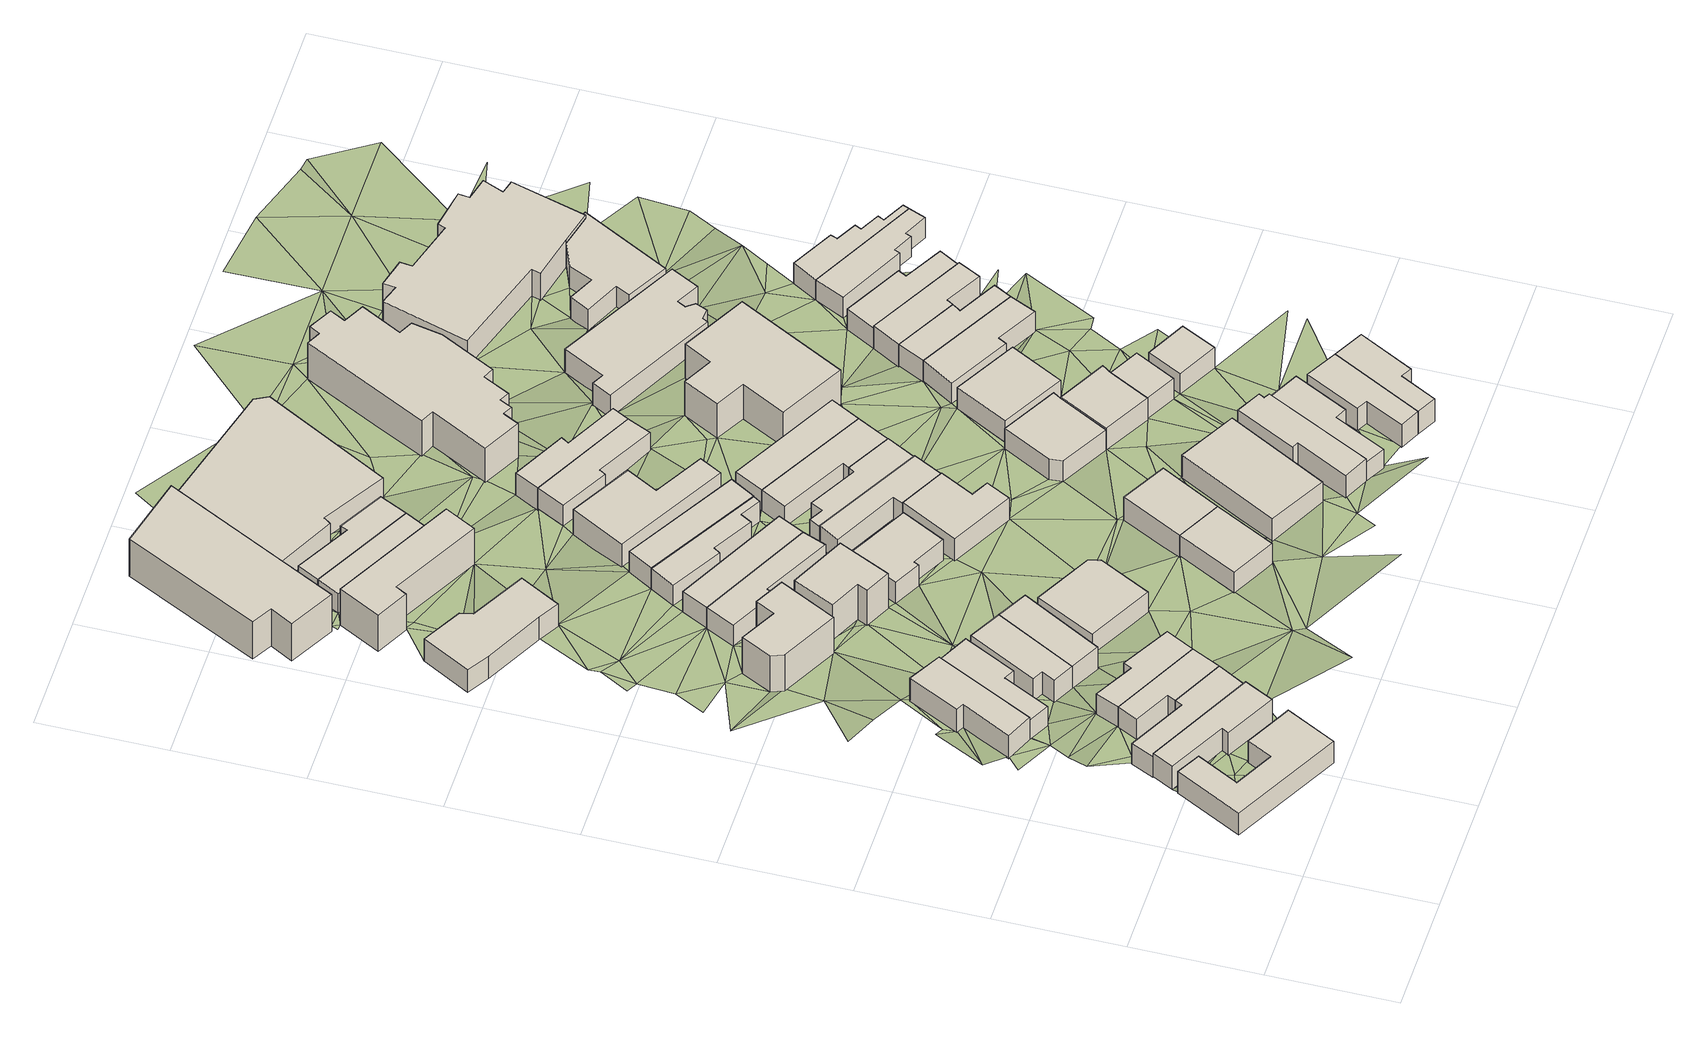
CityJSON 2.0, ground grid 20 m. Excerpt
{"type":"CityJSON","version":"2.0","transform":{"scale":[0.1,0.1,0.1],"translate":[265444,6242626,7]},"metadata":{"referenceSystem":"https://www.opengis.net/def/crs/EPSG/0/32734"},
"CityObjects":{
"building1":{"type":"Building","attributes":{"address":"32 Cecil Road Salt River Cape Town","building":"house","building:levels":"1","footprint":{"type":"Polygon"},"plus_code":"CQXFX9XH+XMW","ground_height":12.42,"building_height":4.1,"roof_height":16.52},"geometry":[{"type":"Solid","lod":"1","boundaries":[[[[0,1,2,3]],[[1,4,5,2]],[[4,6,7,5]],[[6,8,9,7]],[[8,10,11,9]],[[10,12,13,11]],[[12,14,15,13]],[[14,0,3,15]],[[3,2,5,7,9,11,13,15]],[[14,12,10,8,6,4,1,0]]]]}]},
"building2":{"type":"Building","attributes":{"address":"30 Cecil Road Salt River Cape Town","building":"house","building:levels":"1","footprint":{"type":"Polygon"},"plus_code":"CRX2X6XV+X3R","ground_height":12.42,"building_height":4.1,"roof_height":16.52},"geometry":[{"type":"Solid","lod":"1","boundaries":[[[[16,17,18,19,20,21]],[[17,22,23,19,18]],[[22,24,25,23]],[[24,26,27,25]],[[26,28,29,27]],[[28,16,21,20,29]],[[20,19,23,25,27,29]],[[28,26,24,22,17,16]]]]}]},
"building3":{"type":"Building","attributes":{"address":"28 Cecil Road Salt River Cape Town","building":"house","building:levels":"1","footprint":{"type":"Polygon"},"plus_code":"CRX6X6XX+XJW","ground_height":11.68,"building_height":4.1,"roof_height":15.78},"geometry":[{"type":"Solid","lod":"1","boundaries":[[[[30,31,32,33]],[[31,34,35,32]],[[34,36,21,35]],[[36,37,38,21]],[[37,39,40,38]],[[39,30,33,40]],[[33,32,35,21,38,40]],[[39,37,36,34,31,30]]]]}]},
"building4":{"type":"Building","attributes":{"address":"26 Tennyson Street Salt River Cape Town","building":"house","building:levels":"1","footprint":{"type":"Polygon"},"plus_code":"CQXRXMXC+X8X","ground_height":11.43,"building_height":4.1,"roof_height":15.53},"geometry":[{"type":"Solid","lod":"1","boundaries":[[[[41,42,43,44,45]],[[42,46,47,43]],[[46,48,49,47]],[[48,50,51,49]],[[50,52,53,54,51]],[[52,41,45,44,54,53]],[[44,43,47,49,51,54]],[[52,50,48,46,42,41]]]]}]},
"building5":{"type":"Building","attributes":{"address":"26 Cecil Road Salt River Cape Town","building":"house","building:levels":"1","footprint":{"type":"Polygon"},"plus_code":"CRX8XHXC+XHV","ground_height":11.68,"building_height":4.1,"roof_height":15.78},"geometry":[{"type":"Solid","lod":"1","boundaries":[[[[55,56,57,58]],[[56,59,60,57]],[[59,61,62,60]],[[61,30,33,62]],[[30,39,40,33]],[[39,55,58,40]],[[58,57,60,62,33,40]],[[39,30,61,59,56,55]]]]}]},
"building6":{"type":"Building","attributes":{"address":"28 Tennyson Street Salt River Cape Town","building":"house","building:levels":"1","footprint":{"type":"Polygon"},"plus_code":"CRX6X5X7+XWW","ground_height":10.79,"building_height":4.1,"roof_height":14.89},"geometry":[{"type":"Solid","lod":"1","boundaries":[[[[41,52,53,45]],[[52,63,64,53]],[[63,65,66,64]],[[65,67,68,66]],[[67,69,70,68]],[[69,41,45,70]],[[45,53,64,66,68,70]],[[69,67,65,63,52,41]]]]}]},
"building7":{"type":"Building","attributes":{"address":"24 Cecil Road Salt River Cape Town","building":"house","building:levels":"1","footprint":{"type":"Polygon"},"plus_code":"CRXFXHX4+X6R","ground_height":11.68,"building_height":4.1,"roof_height":15.78},"geometry":[{"type":"Solid","lod":"1","boundaries":[[[[55,71,72,58]],[[71,73,74,72]],[[73,75,76,74]],[[75,77,78,76]],[[77,56,57,78]],[[56,55,58,57]],[[58,72,74,76,78,57]],[[56,77,75,73,71,55]]]]}]},
"building8":{"type":"Building","attributes":{"address":"30 Tennyson Street Salt River Cape Town","building":"house","building:levels":"1","footprint":{"type":"Polygon"},"plus_code":"CRXFX6X5+X7W","ground_height":11.25,"building_height":4.1,"roof_height":15.35},"geometry":[{"type":"Solid","lod":"1","boundaries":[[[[79,80,81,82]],[[80,83,84,81]],[[83,85,86,84]],[[85,87,88,86]],[[87,89,90,88]],[[89,79,82,90]],[[82,81,84,86,88,90]],[[89,87,85,83,80,79]]]]}]},
"building9":{"type":"Building","attributes":{"address":"32 Tennyson Street Salt River Cape Town","building":"house","building:levels":"1","footprint":{"type":"Polygon"},"plus_code":"CRXMXCXX+X3V","ground_height":11.25,"building_height":4.1,"roof_height":15.35},"geometry":[{"type":"Solid","lod":"1","boundaries":[[[[79,89,90,82]],[[89,91,92,90]],[[91,93,94,92]],[[93,79,82,94]],[[82,90,92,94]],[[93,91,89,79]]]]}]},
"building10":{"type":"Building","attributes":{"address":"17 Coleridge Road Salt River Cape Town","building":"house","building:levels":"2","footprint":{"type":"Polygon"},"plus_code":"CRX4XMXG+XFW","ground_height":10.39,"building_height":6.9,"roof_height":17.29},"geometry":[{"type":"Solid","lod":"1","boundaries":[[[[95,96,97,98]],[[96,99,100,97]],[[99,101,102,100]],[[101,103,104,102]],[[103,105,106,104]],[[105,107,108,106]],[[107,95,98,108]],[[98,97,100,102,104,106,108]],[[107,105,103,101,99,96,95]]]]}]},
"building11":{"type":"Building","attributes":{"address":"6A Coleridge Road Salt River Cape Town","building":"house","building:levels":"1","footprint":{"type":"Polygon"},"plus_code":"CQXPX9XV+XPV","ground_height":9.68,"building_height":4.1,"roof_height":13.78},"geometry":[{"type":"Solid","lod":"1","boundaries":[[[[109,110,111,112]],[[110,113,114,111]],[[113,115,116,114]],[[115,117,118,116]],[[117,119,120,118]],[[119,121,122,120]],[[121,123,124,122]],[[123,109,112,124]],[[112,111,114,116,118,120,122,124]],[[123,121,119,117,115,113,110,109]]]]}]},
"building12":{"type":"Building","attributes":{"address":"34 Tennyson Street Salt River Cape Town","building":"house","building:levels":"1","footprint":{"type":"Polygon"},"plus_code":"CVX3XRXR+X7W","ground_height":11.02,"building_height":4.1,"roof_height":15.12},"geometry":[{"type":"Solid","lod":"1","boundaries":[[[[125,126,127,128]],[[126,129,130,127]],[[129,131,132,130]],[[131,133,134,132]],[[133,125,128,134]],[[128,127,130,132,134]],[[133,131,129,126,125]]]]}]},
"building13":{"type":"Building","attributes":{"address":"15 Tennyson Street Salt River Cape Town","building":"house","building:levels":"2","footprint":{"type":"Polygon"},"plus_code":"CRXPX7X4+X2W","ground_height":10.35,"building_height":6.9,"roof_height":17.25},"geometry":[{"type":"Solid","lod":"1","boundaries":[[[[135,136,137,138]],[[136,139,140,137]],[[139,141,142,140]],[[141,143,144,142]],[[143,145,146,144]],[[145,135,138,146]],[[138,137,140,142,144,146]],[[145,143,141,139,136,135]]]]}]},
"building14":{"type":"Building","attributes":{"address":"15 Coleridge Road Salt River Cape Town","building":"house","building:levels":"1","footprint":{"type":"Polygon"},"plus_code":"CRXHXJX6+XCW","ground_height":10.12,"building_height":4.1,"roof_height":14.22},"geometry":[{"type":"Solid","lod":"1","boundaries":[[[[147,148,149,150]],[[148,151,152,149]],[[151,153,154,152]],[[153,155,156,154]],[[155,157,158,156]],[[157,147,150,158]],[[150,149,152,154,156,158]],[[157,155,153,151,148,147]]]]}]},
"building15":{"type":"Building","attributes":{"address":"6 Coleridge Road Salt River Cape Town","building":"house","building:levels":"2","footprint":{"type":"Polygon"},"plus_code":"CQXWXJX3+X5V","ground_height":9.34,"building_height":6.9,"roof_height":16.24},"geometry":[{"type":"Solid","lod":"1","boundaries":[[[[159,160,161,162]],[[160,163,164,161]],[[163,165,166,164]],[[165,167,168,166]],[[167,169,170,168]],[[169,159,162,170]],[[162,161,164,166,168,170]],[[169,167,165,163,160,159]]]]}]},
"building16":{"type":"Building","attributes":{"address":"13 Coleridge Road Salt River Cape Town","building":"house","building:levels":"1","footprint":{"type":"Polygon"},"plus_code":"CRXQXMXW+XQW","ground_height":10.12,"building_height":4.1,"roof_height":14.22},"geometry":[{"type":"Solid","lod":"1","boundaries":[[[[171,172,158,150]],[[172,173,174,158]],[[173,175,176,174]],[[175,171,150,176]],[[150,158,174,176]],[[175,173,172,171]]]]}]},
"building17":{"type":"Building","attributes":{"address":"448 Albert Road Salt River Cape Town","building":"retail","building:levels":"2","footprint":{"type":"Polygon"},"plus_code":"CQXQXWXH+XJR","ground_height":8.37,"building_height":6.9,"roof_height":15.27},"geometry":[{"type":"Solid","lod":"1","boundaries":[[[[177,178,179,180,181,182]],[[178,183,184,180,179]],[[183,185,186,184]],[[185,187,188,186]],[[187,189,190,188]],[[189,191,192,190]],[[191,177,182,181,192]],[[181,180,184,186,188,190,192]],[[191,189,187,185,183,178,177]]]]}]},
"building18":{"type":"Building","attributes":{"address":"17 Tennyson Street Salt River Cape Town","building":"house","building:levels":"1","footprint":{"type":"Polygon"},"plus_code":"CVX6X4XP+XGV","ground_height":10.36,"building_height":4.1,"roof_height":14.46},"geometry":[{"type":"Solid","lod":"1","boundaries":[[[[193,194,195,196]],[[194,197,198,195]],[[197,199,200,198]],[[199,201,202,200]],[[201,203,204,202]],[[203,193,196,204]],[[196,195,198,200,202,204]],[[203,201,199,197,194,193]]]]}]},
"building19":{"type":"Building","attributes":{"address":"35 Cecil Road Salt River Cape Town","building":"house","building:levels":"1","footprint":{"type":"Polygon"},"plus_code":"CVXVXFXM+XWR","ground_height":11.17,"building_height":4.1,"roof_height":15.27},"geometry":[{"type":"Solid","lod":"1","boundaries":[[[[205,206,207,208]],[[206,209,210,207]],[[209,211,212,210]],[[211,205,208,212]],[[208,207,210,212]],[[211,209,206,205]]]]}]},
"building20":{"type":"Building","attributes":{"address":"4 Coleridge Road Salt River Cape Town","building":"house","building:levels":"1","footprint":{"type":"Polygon"},"plus_code":"CRX6X2XH+XJW","ground_height":8.72,"building_height":4.1,"roof_height":12.82},"geometry":[{"type":"Solid","lod":"1","boundaries":[[[[213,214,215,216]],[[214,217,218,215]],[[217,219,220,218]],[[219,221,222,220]],[[221,223,224,222]],[[223,213,216,224]],[[216,215,218,220,222,224]],[[223,221,219,217,214,213]]]]}]},
"building21":{"type":"Building","attributes":{"address":"Coleridge Road Salt River Cape Town","building":"house","building:levels":"1","footprint":{"type":"Polygon"},"plus_code":"CRXRX6XH+XHX","ground_height":10.12,"building_height":4.1,"roof_height":14.22},"geometry":[{"type":"Solid","lod":"1","boundaries":[[[[225,226,227,228]],[[226,229,230,227]],[[229,231,232,230]],[[231,233,234,232]],[[233,235,236,234]],[[235,237,238,236]],[[237,239,240,238]],[[239,225,228,240]],[[228,227,230,232,234,236,238,240]],[[239,237,235,233,231,229,226,225]]]]}]},
"building22":{"type":"Building","attributes":{"address":"2 Coleridge Road Salt River Cape Town","building":"house","building:levels":"1","footprint":{"type":"Polygon"},"plus_code":"CRX9XGXC+XGX","ground_height":8.72,"building_height":4.1,"roof_height":12.82},"geometry":[{"type":"Solid","lod":"1","boundaries":[[[[241,242,216,215]],[[242,243,244,216]],[[243,245,246,244]],[[245,247,248,246]],[[247,249,250,248]],[[249,241,215,250]],[[215,216,244,246,248,250]],[[249,247,245,243,242,241]]]]}]},
"building23":{"type":"Building","attributes":{"address":"Coleridge Road Salt River Cape Town","building":"house","building:levels":"1","footprint":{"type":"Polygon"},"plus_code":"CVX2XQX8+XFX","ground_height":10.2,"building_height":4.1,"roof_height":14.3},"geometry":[{"type":"Solid","lod":"1","boundaries":[[[[225,239,240,251,252,228]],[[239,253,254,251,240]],[[253,255,256,254]],[[255,225,228,252,256]],[[252,251,254,256]],[[255,253,239,225]]]]}]},
"building24":{"type":"Building","attributes":{"address":"22 Cecil Road Salt River Cape Town","building":"house","building:levels":"1","footprint":{"type":"Polygon"},"plus_code":"CVXMXMX5+X3V","ground_height":10.58,"building_height":4.1,"roof_height":14.68},"geometry":[{"type":"Solid","lod":"1","boundaries":[[[[257,258,259,260,261,262]],[[258,263,264,260,259]],[[263,265,266,264]],[[265,267,268,266]],[[267,269,270,268]],[[269,257,262,261,270]],[[261,260,264,266,268,270]],[[269,267,265,263,258,257]]]]}]},
"building25":{"type":"Building","attributes":{"address":"33 Cecil Road Salt River Cape Town","building":"house","building:levels":"1","footprint":{"type":"Polygon"},"plus_code":"C2X4XFXX+X2V","ground_height":11.17,"building_height":4.1,"roof_height":15.27},"geometry":[{"type":"Solid","lod":"1","boundaries":[[[[271,272,212,208]],[[272,273,274,212]],[[273,275,276,274]],[[275,271,208,276]],[[208,212,274,276]],[[275,273,272,271]]]]}]},
"building26":{"type":"Building","attributes":{"address":"20 Cecil Road Salt River Cape Town","building":"house","building:levels":"1","footprint":{"type":"Polygon"},"plus_code":"CVXJX4X8+XVV","ground_height":10.36,"building_height":4.1,"roof_height":14.46},"geometry":[{"type":"Solid","lod":"1","boundaries":[[[[277,278,279,280]],[[278,281,282,283,279]],[[281,284,285,286,283,282]],[[284,258,259,286,285]],[[258,257,262,259]],[[257,277,280,262]],[[280,279,283,286,259,262]],[[257,258,284,281,278,277]]]]}]},
"building27":{"type":"Building","attributes":{"address":"7 Coleridge Road Salt River Cape Town","building":"house","building:levels":"1","footprint":{"type":"Polygon"},"plus_code":"CVX2XXXW+X6X","ground_height":10.2,"building_height":4.1,"roof_height":14.3},"geometry":[{"type":"Solid","lod":"1","boundaries":[[[[287,288,289,290]],[[288,291,292,289]],[[291,293,294,292]],[[293,295,296,294]],[[295,297,298,296]],[[297,287,290,298]],[[290,289,292,294,296,298]],[[297,295,293,291,288,287]]]]}]},
"building28":{"type":"Building","attributes":{"address":"18 Cecil Road Salt River Cape Town","building":"house","building:levels":"1","footprint":{"type":"Polygon"},"plus_code":"CVXRX7XP+XHX","ground_height":10.15,"building_height":4.1,"roof_height":14.25},"geometry":[{"type":"Solid","lod":"1","boundaries":[[[[299,300,301,302]],[[300,303,304,305,301]],[[303,306,307,308,305,304]],[[306,309,310,308,307]],[[309,311,312,310]],[[311,313,314,312]],[[313,315,316,314]],[[315,299,302,316]],[[302,301,305,308,310,312,314,316]],[[315,313,311,309,306,303,300,299]]]]}]},
"building29":{"type":"Building","attributes":{"address":"40 Tennyson Street Salt River Cape Town","building":"house","building:levels":"1","footprint":{"type":"Polygon"},"plus_code":"C2XHXVXM+XVR","ground_height":11.17,"building_height":4.1,"roof_height":15.27},"geometry":[{"type":"Solid","lod":"1","boundaries":[[[[317,318,319,320]],[[318,321,322,319]],[[321,323,324,322]],[[323,317,320,324]],[[320,319,322,324]],[[323,321,318,317]]]]}]},
"building30":{"type":"Building","attributes":{"address":"450 Albert Road Salt River Cape Town","building":"retail","building:levels":"1","footprint":{"type":"Polygon"},"plus_code":"CRXMXWXC+XJX","ground_height":8.38,"building_height":4.1,"roof_height":12.48},"geometry":[{"type":"Solid","lod":"1","boundaries":[[[[178,177,182,179]],[[177,325,326,182]],[[325,327,328,326]],[[327,329,330,328]],[[329,331,332,330]],[[331,333,334,332]],[[333,178,179,334]],[[179,182,326,328,330,332,334]],[[333,331,329,327,325,177,178]]]]}]},
"building31":{"type":"Building","attributes":{"address":"16 Cecil Road Salt River Cape Town","building":"house","building:levels":"1","footprint":{"type":"Polygon"},"plus_code":"CVXVXFXF+XMX","ground_height":9.98,"building_height":4.1,"roof_height":14.08},"geometry":[{"type":"Solid","lod":"1","boundaries":[[[[300,335,336,337]],[[335,338,339,336]],[[338,340,341,339]],[[340,342,343,341]],[[342,303,304,343]],[[303,300,337,304]],[[337,336,339,341,343,304]],[[303,342,340,338,335,300]]]]}]},
"building32":{"type":"Building","attributes":{"address":"5 Coleridge Road Salt River Cape Town","building":"house","building:levels":"1","footprint":{"type":"Polygon"},"plus_code":"CVXCXFXM+XPW","ground_height":9.24,"building_height":4.1,"roof_height":13.34},"geometry":[{"type":"Solid","lod":"1","boundaries":[[[[344,345,346,347]],[[345,348,349,346]],[[348,350,351,349]],[[350,352,353,351]],[[352,354,355,353]],[[354,344,347,355]],[[347,346,349,351,353,355]],[[354,352,350,348,345,344]]]]}]},
"building33":{"type":"Building","attributes":{"address":"42 Tennyson Street Salt River Cape Town","building":"house","building:levels":"1","footprint":{"type":"Polygon"},"plus_code":"C2XWX6XG+XWV","ground_height":11.74,"building_height":4.1,"roof_height":15.84},"geometry":[{"type":"Solid","lod":"1","boundaries":[[[[356,357,358,359,360]],[[357,361,362,358]],[[361,363,364,362]],[[363,365,366,364]],[[365,367,368,366]],[[367,369,370,368]],[[369,371,372,373,370]],[[371,356,360,359,373,372]],[[359,358,362,364,366,368,370,373]],[[371,369,367,365,363,361,357,356]]]]}]},
"building34":{"type":"Building","attributes":{"address":"14 Cecil Road Salt River Cape Town","building":"house","building:levels":"1","footprint":{"type":"Polygon"},"plus_code":"CVXXXRX7+XPW","ground_height":9.98,"building_height":4.1,"roof_height":14.08},"geometry":[{"type":"Solid","lod":"1","boundaries":[[[[335,374,375,336]],[[374,376,377,375]],[[376,338,339,377]],[[338,335,336,339]],[[336,375,377,339]],[[338,376,374,335]]]]}]},
"building35":{"type":"Building","attributes":{"address":"3 Coleridge Road Salt River Cape Town","building":"house","building:levels":"1","footprint":{"type":"Polygon"},"plus_code":"CVXMX4XW+XVR","ground_height":9.24,"building_height":4.1,"roof_height":13.34},"geometry":[{"type":"Solid","lod":"1","boundaries":[[[[378,379,355,347]],[[379,380,381,355]],[[380,382,383,381]],[[382,384,385,383]],[[384,386,387,385]],[[386,378,347,387]],[[347,355,381,383,385,387]],[[386,384,382,380,379,378]]]]}]},
"building36":{"type":"Building","attributes":{"address":"29 Cecil Road Salt River Cape Town","building":"house","building:levels":"1","footprint":{"type":"Polygon"},"plus_code":"C2XJXCXR+XRR","ground_height":10.43,"building_height":4.1,"roof_height":14.53},"geometry":[{"type":"Solid","lod":"1","boundaries":[[[[388,389,390,391]],[[389,392,393,390]],[[392,394,395,393]],[[394,396,397,395]],[[396,398,399,397]],[[398,388,391,399]],[[391,390,393,395,397,399]],[[398,396,394,392,389,388]]]]}]},
"building37":{"type":"Building","attributes":{"address":"44 Tennyson Street Salt River Cape Town","building":"house","building:levels":"1","footprint":{"type":"Polygon"},"plus_code":"C3X8X2X9+XMW","ground_height":11.04,"building_height":4.1,"roof_height":15.14},"geometry":[{"type":"Solid","lod":"1","boundaries":[[[[356,371,372,360]],[[371,400,401,372]],[[400,402,403,401]],[[402,404,405,403]],[[404,406,407,405]],[[406,356,360,407]],[[360,372,401,403,405,407]],[[406,404,402,400,371,356]]]]}]},
"building38":{"type":"Building","attributes":{"address":"Tennyson Street Salt River Cape Town","building":"house","building:levels":"1","footprint":{"type":"Polygon"},"plus_code":"C2XXXHXC+XMV","ground_height":10.67,"building_height":4.1,"roof_height":14.77},"geometry":[{"type":"Solid","lod":"1","boundaries":[[[[389,388,391,408,409,390]],[[388,410,411,408,391]],[[410,412,413,411]],[[412,414,415,413]],[[414,389,390,409,415]],[[409,408,411,413,415]],[[414,412,410,388,389]]]]}]},
"building39":{"type":"Building","attributes":{"address":"46 Tennyson Street Salt River Cape Town","building":"house","building:levels":"1","footprint":{"type":"Polygon"},"plus_code":"C3XHXHXC+X3X","ground_height":11.53,"building_height":4.1,"roof_height":15.63},"geometry":[{"type":"Solid","lod":"1","boundaries":[[[[416,417,418,419]],[[417,420,421,418]],[[420,422,423,421]],[[422,424,425,423]],[[424,426,427,425]],[[426,416,419,427]],[[419,418,421,423,425,427]],[[426,424,422,420,417,416]]]]}]},
"building40":{"type":"Building","attributes":{"address":"27 Cecil Road Salt River Cape Town","building":"house","building:levels":"1","footprint":{"type":"Polygon"},"plus_code":"C2XXX4XG+XXR","ground_height":10.43,"building_height":4.1,"roof_height":14.53},"geometry":[{"type":"Solid","lod":"1","boundaries":[[[[428,429,430,431]],[[429,432,433,430]],[[432,434,435,433]],[[434,428,431,435]],[[431,430,433,435]],[[434,432,429,428]]]]}]},
"building41":{"type":"Building","attributes":{"address":"48 Tennyson Street Salt River Cape Town","building":"house","building:levels":"1","footprint":{"type":"Polygon"},"plus_code":"C3XQXWXP+XWW","ground_height":11.53,"building_height":4.1,"roof_height":15.63},"geometry":[{"type":"Solid","lod":"1","boundaries":[[[[417,416,419,418]],[[416,436,437,419]],[[436,438,439,437]],[[438,440,441,439]],[[440,442,443,441]],[[442,417,418,443]],[[418,419,437,439,441,443]],[[442,440,438,436,416,417]]]]}]},
"building42":{"type":"Building","attributes":{"address":"Tennyson Street Salt River Cape Town","building":"house","building:levels":"1","footprint":{"type":"Polygon"},"plus_code":"C3X7XHX3+X8R","ground_height":10.71,"building_height":4.1,"roof_height":14.81},"geometry":[{"type":"Solid","lod":"1","boundaries":[[[[444,445,411,413]],[[445,446,447,411]],[[446,448,449,447]],[[448,444,413,449]],[[413,411,447,449]],[[448,446,445,444]]]]}]},
"building43":{"type":"Building","attributes":{"building":"yes","building:levels":"2","footprint":{"type":"Polygon"},"plus_code":"CVXWXMX3+XVX","ground_height":8.43,"building_height":6.9,"roof_height":15.33},"geometry":[{"type":"Solid","lod":"1","boundaries":[[[[450,451,452,453]],[[451,454,455,452]],[[454,456,457,455]],[[456,458,459,457]],[[458,460,461,459]],[[460,462,463,461]],[[462,464,465,463]],[[464,466,467,465]],[[466,468,469,467]],[[468,470,471,469]],[[470,472,473,471]],[[472,474,475,473]],[[474,476,477,475]],[[476,478,479,477]],[[478,480,481,479]],[[480,482,483,481]],[[482,484,485,483]],[[484,486,487,485]],[[486,450,453,487]],[[453,452,455,457,459,461,463,465,467,469,471,473,475,477,479,481,483,485,487]],[[486,484,482,480,478,476,474,472,470,468,466,464,462,460,458,456,454,451,450]]]]}]},
"building44":{"type":"Building","attributes":{"address":"8 Cecil Road Salt River Cape Town","building":"kindergarten","building:levels":"2","footprint":{"type":"Polygon"},"plus_code":"C2XHX6XC+XRX","ground_height":9.98,"building_height":6.9,"roof_height":16.88},"geometry":[{"type":"Solid","lod":"1","boundaries":[[[[488,489,490,491]],[[489,492,493,490]],[[492,494,495,493]],[[494,496,497,495]],[[496,498,499,497]],[[498,500,501,499]],[[500,502,503,501]],[[502,488,491,503]],[[491,490,493,495,497,499,501,503]],[[502,500,498,496,494,492,489,488]]]]}]},
"building45":{"type":"Building","attributes":{"address":"Tennyson Street Salt River Cape Town","building":"house","building:levels":"1","footprint":{"type":"Polygon"},"plus_code":"C3XHXVX8+XRR","ground_height":10.71,"building_height":4.1,"roof_height":14.81},"geometry":[{"type":"Solid","lod":"1","boundaries":[[[[504,505,506,507]],[[505,508,509,506]],[[508,510,511,509]],[[510,504,507,511]],[[507,506,509,511]],[[510,508,505,504]]]]}]},
"building46":{"type":"Building","attributes":{"address":"25 Cecil Road Salt River Cape Town","building":"house","building:levels":"1","footprint":{"type":"Polygon"},"plus_code":"C3X8XFXX+X8X","ground_height":10.16,"building_height":4.1,"roof_height":14.26},"geometry":[{"type":"Solid","lod":"1","boundaries":[[[[512,513,514,515]],[[513,516,517,514]],[[516,518,519,517]],[[518,520,521,519]],[[520,522,523,521]],[[522,512,515,523]],[[515,514,517,519,521,523]],[[522,520,518,516,513,512]]]]}]},
"building47":{"type":"Building","attributes":{"building":"house","building:levels":"1","footprint":{"type":"Polygon"},"plus_code":"C2XQXGX9+XCR","ground_height":9.5,"building_height":4.1,"roof_height":13.6},"geometry":[{"type":"Solid","lod":"1","boundaries":[[[[524,525,526,527]],[[525,528,529,526]],[[528,530,531,529]],[[530,532,533,531]],[[532,534,535,533]],[[534,536,537,535]],[[536,538,539,537]],[[538,540,541,539]],[[540,542,543,541]],[[542,544,545,543]],[[544,546,547,545]],[[546,524,527,547]],[[527,526,529,531,533,535,537,539,541,543,545,547]],[[546,544,542,540,538,536,534,532,530,528,525,524]]]]}]},
"building48":{"type":"Building","attributes":{"address":"23 Cecil Road Salt River Cape Town","building":"house","building:levels":"1","footprint":{"type":"Polygon"},"plus_code":"C3X9XHXJ+X8X","ground_height":10.16,"building_height":4.1,"roof_height":14.26},"geometry":[{"type":"Solid","lod":"1","boundaries":[[[[548,549,523,515]],[[549,550,551,523]],[[550,552,553,551]],[[552,554,555,553]],[[554,556,557,555]],[[556,548,515,557]],[[515,523,551,553,555,557]],[[556,554,552,550,549,548]]]]}]},
"building49":{"type":"Building","attributes":{"address":"21 Cecil Road Salt River Cape Town","building":"house","building:levels":"1","footprint":{"type":"Polygon"},"plus_code":"C3XHX9XG+XMR","ground_height":10.16,"building_height":4.1,"roof_height":14.26},"geometry":[{"type":"Solid","lod":"1","boundaries":[[[[558,559,555,557]],[[559,560,561,555]],[[560,562,563,561]],[[562,564,565,566,563]],[[564,567,568,569,566,565]],[[567,558,557,569,568]],[[557,555,561,563,566,569]],[[567,564,562,560,559,558]]]]}]},
"building50":{"type":"Building","attributes":{"address":"19 Cecil Road Salt River Cape Town","building":"house","building:levels":"1","footprint":{"type":"Polygon"},"plus_code":"C3XQX2XF+XRR","ground_height":9.72,"building_height":4.1,"roof_height":13.82},"geometry":[{"type":"Solid","lod":"1","boundaries":[[[[567,564,565,568]],[[564,570,571,565]],[[570,572,573,571]],[[572,574,575,573]],[[574,576,577,575]],[[576,567,568,577]],[[568,565,571,573,575,577]],[[576,574,572,570,564,567]]]]}]},
"building51":{"type":"Building","attributes":{"building":"yes","building:levels":"1","footprint":{"type":"Polygon"},"plus_code":"C3X8XMX7+XXV","ground_height":9.14,"building_height":4.1,"roof_height":13.24},"geometry":[{"type":"Solid","lod":"1","boundaries":[[[[578,579,580,581]],[[579,582,583,580]],[[582,584,585,583]],[[584,586,587,585]],[[586,588,589,587]],[[588,590,591,589]],[[590,592,593,591]],[[592,594,595,593]],[[594,596,597,595]],[[596,598,599,597]],[[598,578,581,599]],[[581,580,583,585,587,589,591,593,595,597,599]],[[598,596,594,592,590,588,586,584,582,579,578]]]]}]},
"building52":{"type":"Building","attributes":{"address":"6 Cecil Road Salt River Cape Town","building":"church","building:levels":"1.5","footprint":{"type":"Polygon"},"plus_code":"C3X4XJX7+X6X","ground_height":8.43,"building_height":5.5,"roof_height":13.93},"geometry":[{"type":"Solid","lod":"1","boundaries":[[[[600,601,580,602,603,583]],[[601,604,581,605,602,580]],[[604,606,607,605,581]],[[606,608,609,607]],[[608,610,611,609]],[[610,612,613,611]],[[612,614,615,613]],[[614,616,617,615]],[[616,618,619,617]],[[618,620,621,619]],[[620,622,623,621]],[[622,624,625,623]],[[624,626,627,625]],[[626,628,629,627]],[[628,630,631,629]],[[630,632,633,631]],[[632,634,635,633]],[[634,600,583,603,635]],[[603,602,605,607,609,611,613,615,617,619,621,623,625,627,629,631,633,635]],[[634,632,630,628,626,624,622,620,618,616,614,612,610,608,606,604,601,600]]]]}]},
"building53":{"type":"Building","attributes":{"address":"17 Cecil Road Salt River Cape Town","building":"house","building:levels":"1","footprint":{"type":"Polygon"},"plus_code":"C3XXX8XJ+XFX","ground_height":9.73,"building_height":4.1,"roof_height":13.83},"geometry":[{"type":"Solid","lod":"1","boundaries":[[[[636,637,638,639]],[[637,640,641,638]],[[640,642,643,641]],[[642,644,645,643]],[[644,646,647,645]],[[646,648,649,647]],[[648,650,651,649]],[[650,636,639,651]],[[639,638,641,643,645,647,649,651]],[[650,648,646,644,642,640,637,636]]]]}]},
"building54":{"type":"Building","attributes":{"address":"15 Cecil Road Salt River Cape Town","building":"house","building:levels":"1","footprint":{"type":"Polygon"},"plus_code":"C4X2XFXX+X8W","ground_height":9.73,"building_height":4.1,"roof_height":13.83},"geometry":[{"type":"Solid","lod":"1","boundaries":[[[[636,650,651,639]],[[650,652,653,651]],[[652,654,655,653]],[[654,656,657,655]],[[656,658,659,657]],[[658,660,661,659]],[[660,662,663,661]],[[662,664,665,663]],[[664,666,667,665]],[[666,636,639,667]],[[639,651,653,655,657,659,661,663,665,667]],[[666,664,662,660,658,656,654,652,650,636]]]]}]},
"terrain1":{"type":"TINRelief","geometry":[{"type":"CompositeSurface","lod":"1","boundaries":[[[668,669,670]],[[671,669,668]],[[17,672,671]],[[668,670,673]],[[17,671,674]],[[671,668,675]],[[668,673,675]],[[675,674,671]],[[676,677,678]],[[679,680,681]],[[682,677,676]],[[677,682,683]],[[673,684,675]],[[31,676,678]],[[685,686,681]],[[687,681,680]],[[673,1,684]],[[676,688,682]],[[687,689,681]],[[31,688,676]],[[690,691,686]],[[689,687,680]],[[692,680,683]],[[686,685,690]],[[689,680,693]],[[682,692,683]],[[688,31,30]],[[694,691,690]],[[680,692,693]],[[61,688,30]],[[695,684,1]],[[696,694,690]],[[697,698,699]],[[684,695,700]],[[693,692,701]],[[702,693,701]],[[694,696,703]],[[702,704,693]],[[700,695,705]],[[697,699,703]],[[706,701,692]],[[707,697,708]],[[73,692,75]],[[702,701,709]],[[692,73,706]],[[96,707,708]],[[710,704,702]],[[711,707,96]],[[703,696,41]],[[712,713,711]],[[702,80,710]],[[706,73,714]],[[697,703,715]],[[705,695,716]],[[715,708,697]],[[711,96,95]],[[715,703,41]],[[717,718,719]],[[720,716,695]],[[714,73,71]],[[80,69,710]],[[705,716,55]],[[717,719,721]],[[712,171,719]],[[714,71,722]],[[711,171,712]],[[69,723,41]],[[95,148,711]],[[724,717,721]],[[69,80,723]],[[719,171,721]],[[95,725,148]],[[55,726,71]],[[41,727,715]],[[727,41,723]],[[714,722,728]],[[729,716,720]],[[79,723,80]],[[148,171,711]],[[55,716,726]],[[730,724,721]],[[722,71,731]],[[732,148,725]],[[715,733,734]],[[730,735,724]],[[736,715,734]],[[728,722,126]],[[733,715,727]],[[71,726,731]],[[119,737,121]],[[175,721,171]],[[148,732,738]],[[733,739,734]],[[727,723,740]],[[739,733,727]],[[721,175,226]],[[734,136,736]],[[741,723,79]],[[716,742,726]],[[736,738,732]],[[225,730,721]],[[740,723,197]],[[743,737,119]],[[729,744,716]],[[225,721,226]],[[745,160,746]],[[737,743,747]],[[136,738,736]],[[748,197,723]],[[79,728,741]],[[136,749,738]],[[728,126,125]],[[217,746,160]],[[744,742,716]],[[723,741,748]],[[750,751,119]],[[752,746,217]],[[205,731,726]],[[751,743,119]],[[136,753,749]],[[726,742,205]],[[754,740,197]],[[741,728,125]],[[175,229,226]],[[755,217,160]],[[744,729,756]],[[729,757,756]],[[752,217,214]],[[752,758,746]],[[743,751,747]],[[255,730,225]],[[750,115,751]],[[759,115,730]],[[205,133,731]],[[754,760,740]],[[760,753,136]],[[214,761,752]],[[759,730,255]],[[761,758,752]],[[762,217,755]],[[748,763,764]],[[765,748,741]],[[160,766,755]],[[229,175,767]],[[760,754,768]],[[765,763,748]],[[759,751,115]],[[768,753,760]],[[125,133,769]],[[759,255,770]],[[744,756,771]],[[125,772,741]],[[229,773,231]],[[758,761,774]],[[275,133,205]],[[753,768,278]],[[768,754,775]],[[278,776,753]],[[765,741,772]],[[211,744,771]],[[759,770,287]],[[765,777,763]],[[229,767,773]],[[245,761,247]],[[766,778,755]],[[779,776,278]],[[133,275,769]],[[774,761,245]],[[772,125,769]],[[756,780,781]],[[770,255,782]],[[771,756,783]],[[784,776,779]],[[777,775,763]],[[776,784,767]],[[759,344,751]],[[785,768,775]],[[756,781,783]],[[287,345,759]],[[786,784,779]],[[767,787,773]],[[766,788,778]],[[789,773,787]],[[784,786,767]],[[790,779,791]],[[344,766,751]],[[790,786,779]],[[792,774,245]],[[786,787,767]],[[344,759,345]],[[775,777,785]],[[774,792,793]],[[771,318,211]],[[245,243,792]],[[794,787,786]],[[795,770,782]],[[769,275,273]],[[796,783,781]],[[797,787,794]],[[769,398,772]],[[345,287,348]],[[798,772,799]],[[342,786,790]],[[800,793,792]],[[796,781,801]],[[794,782,797]],[[766,802,788]],[[798,257,803]],[[766,344,386]],[[273,211,318]],[[243,788,800]],[[398,799,772]],[[792,243,800]],[[348,287,297]],[[303,790,804]],[[794,805,782]],[[796,806,783]],[[303,342,790]],[[781,807,801]],[[808,766,386]],[[782,805,795]],[[769,273,809]],[[297,810,811]],[[800,788,802]],[[808,802,766]],[[799,398,396]],[[783,806,812]],[[769,809,398]],[[394,798,799]],[[811,795,805]],[[348,297,350]],[[257,798,394]],[[807,813,801]],[[812,814,783]],[[799,396,394]],[[273,318,815]],[[394,277,257]],[[350,297,816]],[[811,816,297]],[[811,805,496]],[[815,809,273]],[[808,386,817]],[[800,802,818]],[[819,178,820]],[[318,814,815]],[[386,821,817]],[[822,813,823]],[[800,818,824]],[[805,500,496]],[[802,808,825]],[[826,814,812]],[[822,827,813]],[[828,816,811]],[[500,805,374]],[[811,496,828]],[[829,830,277]],[[802,825,818]],[[428,277,394]],[[824,831,800]],[[823,832,822]],[[809,815,445]],[[833,834,821]],[[835,827,822]],[[817,821,836]],[[814,445,815]],[[394,392,837]],[[836,838,817]],[[428,394,837]],[[830,829,335]],[[496,500,498]],[[494,816,828]],[[829,277,428]],[[836,821,839]],[[814,826,446]],[[816,494,840]],[[841,821,834]],[[494,828,496]],[[420,835,822]],[[357,356,361]],[[446,445,814]],[[500,374,502]],[[361,510,826]],[[839,842,836]],[[392,843,837]],[[844,834,840]],[[839,821,845]],[[841,845,821]],[[335,502,374]],[[494,844,840]],[[361,356,846]],[[420,406,835]],[[502,335,829]],[[818,450,824]],[[510,446,826]],[[834,844,841]],[[392,389,843]],[[847,848,849]],[[406,846,356]],[[841,844,845]],[[829,428,513]],[[389,850,843]],[[831,824,450]],[[851,852,839]],[[845,851,839]],[[504,361,846]],[[510,361,504]],[[844,494,489]],[[417,406,420]],[[513,512,829]],[[502,829,512]],[[846,406,417]],[[853,513,428]],[[508,446,510]],[[852,851,854]],[[489,494,492]],[[855,502,512]],[[850,444,448]],[[508,448,446]],[[831,856,820]],[[540,851,845]],[[845,857,540]],[[858,843,850]],[[513,853,516]],[[859,854,851]],[[855,512,556]],[[858,853,843]],[[860,850,448]],[[844,489,861]],[[488,502,855]],[[831,450,856]],[[862,846,417]],[[508,860,448]],[[859,851,540]],[[854,859,863]],[[850,860,858]],[[855,556,567]],[[504,846,864]],[[856,865,820]],[[516,853,866]],[[508,867,860]],[[505,867,508]],[[486,484,450]],[[576,855,567]],[[518,516,866]],[[858,866,853]],[[856,450,484]],[[868,863,859]],[[855,576,488]],[[489,488,861]],[[869,858,860]],[[859,540,870]],[[482,856,484]],[[871,872,868]],[[866,858,869]],[[868,859,628]],[[540,873,870]],[[482,480,871]],[[874,861,875]],[[488,875,861]],[[873,540,876]],[[877,866,869]],[[628,871,868]],[[878,879,880]],[[875,488,881]],[[859,870,882]],[[488,576,636]],[[883,884,885]],[[876,540,886]],[[482,887,856]],[[873,888,870]],[[887,865,856]],[[881,885,875]],[[889,890,878]],[[576,637,636]],[[624,871,628]],[[881,883,885]],[[887,482,871]],[[637,576,574]],[[891,866,877]],[[889,878,880]],[[876,892,873]],[[522,866,891]],[[893,881,488]],[[488,636,893]],[[888,894,870]],[[626,624,628]],[[522,891,880]],[[624,887,871]],[[870,894,882]],[[584,888,586]],[[640,637,574]],[[894,888,584]],[[889,880,895]],[[886,896,876]],[[893,636,666]],[[574,572,640]],[[624,622,887]],[[640,572,897]],[[881,893,898]],[[896,886,899]],[[893,666,900]],[[886,881,898]],[[584,582,894]],[[886,898,899]],[[620,901,622]],[[898,893,900]],[[899,598,896]],[[902,901,620]],[[622,903,887]],[[898,904,899]],[[887,905,906]],[[901,903,622]],[[904,907,899]],[[908,598,899]],[[887,903,905]],[[907,908,899]],[[909,578,598]],[[903,901,910]],[[911,910,912]],[[913,909,911]],[[914,909,598]],[[903,915,905]],[[910,911,916]],[[910,917,903]],[[903,918,915]],[[917,918,903]]]}]}
},
"vertices":[
[186,8,51],[227,86,51],[227,86,95],[186,8,95],[154,124,51],[154,124,95],[133,85,51],[133,85,95],[71,117,51],[71,117,95],[106,183,51],[106,183,95],[69,203,51],[69,203,95],[14,98,51],[14,98,95],
[93,246,49],[76,213,49],[76,213,88],[76,213,95],[93,246,95],[93,246,88],[167,166,49],[167,166,95],[161,155,49],[161,155,95],[241,114,49],[241,114,95],[264,159,49],[264,159,95],
[208,246,47],[202,235,47],[202,235,88],[208,246,88],[110,282,47],[110,282,88],[93,246,47],[264,159,47],[264,159,88],[290,205,47],[290,205,88],
[202,590,38],[151,618,38],[151,618,85],[202,590,85],[202,590,79],[110,538,38],[110,538,85],[122,532,38],[122,532,85],[80,453,38],[80,453,85],[123,435,38],[123,435,79],[123,435,85],
[312,250,47],[174,320,47],[174,320,88],[312,250,88],[158,288,47],[158,288,88],[215,259,47],[215,259,88],
[156,418,38],[156,418,79],[193,491,38],[193,491,79],[210,483,38],[210,483,79],[252,565,38],[252,565,79],
[335,294,47],[335,294,88],[259,336,47],[259,336,88],[252,323,47],[252,323,88],[190,357,47],[190,357,88],
[306,532,38],[256,559,38],[256,559,83],[306,532,83],[198,451,38],[198,451,83],[215,443,38],[215,443,83],[204,422,38],[204,422,83],[237,405,38],[237,405,83],
[283,381,38],[283,381,83],[353,507,38],[353,507,83],
[146,862,30],[122,814,30],[122,814,103],[146,862,103],[129,795,30],[129,795,103],[219,749,30],[219,749,103],[265,838,30],[265,838,103],[219,862,30],[219,862,103],[203,832,30],[203,832,103],
[45,1204,23],[137,1157,23],[137,1157,68],[45,1204,68],[170,1138,23],[170,1138,68],[205,1201,23],[205,1201,68],[120,1247,23],[120,1247,68],[115,1267,23],[115,1267,68],[53,1301,23],[53,1301,68],[11,1225,23],[11,1225,68],
[445,442,40],[355,489,40],[355,489,81],[445,442,81],[307,396,40],[307,396,81],[408,343,40],[408,343,81],[450,423,40],[450,423,81],
[362,780,31],[274,822,31],[274,822,102],[362,780,102],[243,757,31],[243,757,102],[291,734,31],[291,734,102],[283,718,31],[283,718,102],[323,699,31],[323,699,102],
[217,934,30],[194,889,30],[194,889,72],[217,934,72],[269,850,30],[269,850,72],[275,862,30],[275,862,72],[381,807,30],[381,807,72],[396,844,30],[396,844,72],
[284,1334,19],[92,1435,19],[92,1435,92],[284,1334,92],[57,1369,19],[57,1369,92],[108,1343,19],[108,1343,92],[118,1360,19],[118,1360,92],[258,1286,19],[258,1286,92],
[217,934,31],[396,844,31],[417,885,31],[417,885,72],[238,975,31],[238,975,72],
[139,1546,8],[230,1721,8],[230,1721,55],[230,1721,83],[139,1546,83],[139,1546,55],[113,1749,8],[113,1749,83],[5,1538,8],[5,1538,83],[36,1520,8],[36,1520,83],[16,1484,8],[16,1484,83],[87,1446,8],[87,1446,83],
[469,718,33],[374,768,33],[374,768,75],[469,718,75],[334,691,33],[334,691,75],[376,669,33],[376,669,75],[380,677,33],[380,677,75],[433,650,33],[433,650,75],
[525,330,42],[476,236,42],[476,236,83],[525,330,83],[545,200,42],[545,200,83],[594,294,42],[594,294,83],
[292,1395,19],[133,1479,19],[133,1479,58],[292,1395,58],[114,1444,19],[114,1444,58],[202,1398,19],[202,1398,58],[197,1388,19],[197,1388,58],[268,1350,19],[268,1350,58],
[269,1030,31],[246,991,31],[246,991,72],[269,1030,72],[325,946,31],[325,946,72],[332,956,31],[332,956,72],[395,920,31],[395,920,72],[405,937,31],[405,937,72],[437,919,31],[437,919,72],[444,930,31],[444,930,72],
[133,1479,17],[292,1395,17],[313,1438,17],[313,1438,58],[242,1477,17],[242,1477,58],[237,1466,17],[237,1466,58],[151,1513,17],[151,1513,58],
[444,930,73],[269,1030,73],[467,969,31],[467,969,73],[292,1069,31],[292,1069,73],
[556,687,32],[485,724,32],[485,724,75],[485,724,77],[556,687,77],[556,687,75],[437,634,32],[437,634,77],[535,582,32],[535,582,77],[555,620,32],[555,620,77],[528,634,32],[528,634,77],
[525,330,37],[594,294,37],[645,388,37],[645,388,83],[575,426,37],[575,426,83],
[580,733,32],[412,824,32],[412,824,75],[580,733,75],[392,792,32],[392,792,72],[392,792,75],[493,740,32],[493,740,72],[493,740,75],
[349,1167,22],[302,1083,22],[302,1083,73],[349,1167,73],[475,987,22],[475,987,73],[494,1022,22],[494,1022,73],[417,1065,22],[417,1065,73],[444,1114,22],[444,1114,73],
[580,733,30],[605,779,30],[605,779,72],[580,733,72],[535,817,30],[535,817,71],[535,817,72],[529,808,30],[529,808,71],[529,808,72],[454,849,30],[454,849,72],[444,830,30],[444,830,72],[422,842,30],[422,842,72],[412,824,30],[412,824,72],
[766,322,37],[677,370,37],[677,370,83],[766,322,83],[591,213,37],[591,213,83],[680,165,37],[680,165,83],
[246,1493,8],[246,1493,55],[254,1504,8],[254,1504,55],[352,1446,8],[352,1446,55],[461,1643,8],[461,1643,55],[450,1664,8],[450,1664,55],
[632,830,30],[632,830,71],[605,779,71],[460,923,30],[460,923,71],[438,883,30],[438,883,71],[541,827,30],[541,827,71],
[385,1229,22],[362,1185,22],[362,1185,63],[385,1229,63],[437,1145,22],[437,1145,63],[443,1155,22],[443,1155,63],[533,1107,22],[533,1107,63],[550,1144,22],[550,1144,63],
[821,283,40],[812,288,40],[812,288,88],[821,283,88],[821,283,81],[817,297,40],[817,297,88],[778,317,40],[778,317,88],[729,223,40],[729,223,88],[739,218,40],[739,218,88],[696,136,40],[696,136,88],[736,117,40],[736,117,81],[736,117,88],
[657,876,30],[657,876,71],[484,968,30],[484,968,71],
[385,1229,18],[550,1144,18],[564,1170,18],[564,1170,63],[482,1212,18],[482,1212,63],[489,1224,18],[489,1224,63],[405,1267,18],[405,1267,63],
[702,488,34],[744,566,34],[744,566,75],[702,488,75],[752,579,34],[752,579,75],[666,626,34],[666,626,75],[625,550,34],[625,550,75],[627,529,34],[627,529,75],
[767,100,40],[767,100,81],[809,182,40],[809,182,81],[827,173,40],[827,173,81],[871,258,40],[871,258,81],
[702,488,78],[744,566,78],[775,448,34],[775,448,78],[809,512,34],[809,512,78],[819,526,34],[819,526,78],
[847,73,40],[923,216,40],[923,216,86],[847,73,86],[874,243,40],[874,243,86],[829,157,40],[829,157,86],[846,148,40],[846,148,86],[815,88,40],[815,88,86],
[725,712,32],[680,629,32],[680,629,75],[725,712,75],[778,576,32],[778,576,75],[822,659,32],[822,659,75],
[877,57,40],[877,57,86],[907,114,40],[907,114,86],[924,105,40],[924,105,86],[970,191,40],[970,191,86],
[809,512,37],[775,448,37],[822,423,37],[822,423,78],[856,487,37],[856,487,78],
[551,1613,10],[448,1417,10],[448,1417,83],[551,1613,83],[469,1407,10],[469,1407,83],[421,1316,10],[421,1316,83],[480,1285,10],[480,1285,83],[493,1310,10],[493,1310,83],[508,1302,10],[508,1302,83],[518,1322,10],[518,1322,83],[533,1314,10],[533,1314,83],[555,1356,10],[555,1356,83],[572,1348,10],[572,1348,83],[618,1435,10],[618,1435,83],[628,1483,10],[628,1483,83],[606,1494,10],[606,1494,83],[640,1558,10],[640,1558,83],[607,1575,10],[607,1575,83],[620,1599,10],[620,1599,83],[582,1619,10],[582,1619,83],[573,1602,10],[573,1602,83],
[781,1043,30],[679,1097,30],[679,1097,99],[781,1043,99],[655,1054,30],[655,1054,99],[609,1078,30],[609,1078,99],[579,1022,30],[579,1022,99],[625,997,30],[625,997,99],[588,928,30],[588,928,99],[690,873,30],[690,873,99],
[896,384,37],[924,439,37],[924,439,78],[896,384,78],[861,471,37],[861,471,78],[833,417,37],[833,417,78],
[764,773,32],[732,722,32],[732,722,73],[764,773,73],[828,670,32],[828,670,73],[835,683,32],[835,683,73],[899,648,32],[899,648,73],[918,689,32],[918,689,73],
[760,1087,19],[765,1096,19],[765,1096,66],[760,1087,66],[782,1094,19],[782,1094,66],[790,1113,19],[790,1113,66],[780,1126,19],[780,1126,66],[787,1139,19],[787,1139,66],[823,1120,19],[823,1120,66],[846,1164,19],[846,1164,66],[654,1266,19],[654,1266,66],[619,1201,19],[619,1201,66],[601,1210,19],[601,1210,66],[584,1180,19],[584,1180,66],
[764,773,30],[918,689,30],[933,717,30],[933,717,73],[872,750,30],[872,750,73],[881,763,30],[881,763,73],[785,815,30],[785,815,73],
[785,815,27],[881,763,27],[887,773,27],[887,773,73],[944,742,27],[944,742,73],[962,777,27],[962,777,68],[962,777,73],[810,859,27],[810,859,68],[810,859,73],
[981,810,27],[981,810,68],[921,843,27],[921,843,68],[928,856,27],[928,856,68],[836,905,27],[836,905,68],
[913,1316,18],[911,1309,18],[911,1309,62],[913,1316,62],[857,1322,18],[857,1322,62],[815,1305,18],[815,1305,62],[798,1268,18],[798,1268,62],[758,1287,18],[758,1287,62],[740,1256,18],[740,1256,62],[795,1231,18],[795,1231,62],[784,1209,18],[784,1209,62],[848,1174,18],[848,1174,62],[923,1313,18],[923,1313,62],
[857,1322,14],[911,1309,14],[911,1309,69],[857,1322,69],[913,1316,14],[913,1316,69],[945,1427,14],[945,1427,69],[923,1433,14],[923,1433,69],[937,1466,14],[937,1466,69],[900,1475,14],[900,1475,69],[902,1493,14],[902,1493,69],[837,1504,14],[837,1504,69],[833,1492,14],[833,1492,69],[749,1516,14],[749,1516,69],[751,1535,14],[751,1535,69],[704,1547,14],[704,1547,69],[702,1527,14],[702,1527,69],[671,1537,14],[671,1537,69],[629,1402,14],[629,1402,69],[788,1353,14],[788,1353,69],[784,1338,14],[784,1338,69],
[879,963,27],[856,916,27],[856,916,68],[879,963,68],[962,864,27],[962,864,68],[966,872,27],[966,872,68],[997,857,27],[997,857,68],[1001,866,27],[1001,866,68],[1038,848,27],[1038,848,68],[1049,875,27],[1049,875,68],
[1053,885,27],[1053,885,68],[1018,903,27],[1018,903,68],[1023,913,27],[1023,913,68],[992,929,27],[992,929,68],[997,939,27],[997,939,68],[965,956,27],[965,956,68],[969,967,27],[969,967,68],[902,1002,27],[902,1002,68],
[122,135,54],[71,117,54],[133,85,54],[106,183,54],[69,203,54],[154,124,54],[167,166,54],[161,155,54],[122,285,49],[86,340,49],[110,282,49],[58,433,44],[116,403,44],[80,453,44],[174,320,49],[101,372,44],[241,114,51],[122,532,40],[53,484,44],[122,435,44],[158,288,49],[123,435,44],[110,538,40],[96,565,40],[190,357,49],[156,418,44],[109,558,40],[272,135,51],[151,618,40],[122,735,34],[55,681,34],[100,657,40],[264,159,51],[204,422,42],[198,451,42],[148,631,40],[193,491,44],[290,205,51],[237,405,42],[31,846,32],[129,795,34],[215,443,42],[210,483,42],[122,880,30],[82,941,30],[57,894,30],[283,381,42],[219,749,33],[422,135,48],[94,1054,30],[69,1008,30],[85,999,30],[389,39,54],[122,1035,30],[307,396,42],[272,590,38],[93,1072,30],[203,832,31],[422,285,44],[283,718,33],[353,507,40],[431,118,48],[170,1138,27],[408,343,44],[219,862,31],[272,735,34],[243,757,33],[137,1157,27],[265,838,31],[108,1343,23],[269,850,31],[291,734,33],[323,699,33],[422,590,36],[476,236,44],[122,1335,23],[545,200,47],[83,1436,19],[87,1446,19],[118,1360,23],[376,669,34],[275,862,31],[120,1247,27],[258,1286,20],[122,1485,19],[381,807,34],[374,768,34],[197,1388,23],[572,135,47],[602,28,53],[139,1546,19],[272,1185,23],[362,780,34],[151,1513,19],[202,1398,20],[433,650,36],[380,677,34],[437,634,36],[284,1334,20],[417,885,32],[392,792,34],[572,435,37],[302,1083,31],[591,213,42],[535,582,34],[395,920,32],[246,1493,17],[469,718,34],[396,844,32],[485,724,34],[268,1350,20],[422,842,32],[652,80,47],[668,111,47],[467,969,32],[680,165,47],[422,880,32],[493,740,34],[438,883,32],[437,919,32],[292,1395,20],[405,937,32],[454,849,32],[444,830,32],[272,1485,17],[254,1504,17],[460,923,32],[475,987,32],[696,136,47],[444,930,32],[555,620,34],[572,590,34],[352,1446,15],[736,117,47],[422,1335,18],[528,634,34],[529,808,32],[484,968,32],[739,218,42],[795,43,53],[421,1316,18],[702,488,37],[417,1065,32],[494,1022,32],[729,223,42],[767,100,47],[766,322,42],[722,435,37],[533,1107,30],[480,1285,18],[448,1417,15],[272,1785,8],[450,1664,11],[489,1224,22],[829,157,45],[815,88,45],[422,1485,15],[469,1407,18],[778,317,42],[809,182,45],[572,1035,30],[722,735,31],[605,779,32],[461,1643,11],[846,148,45],[482,1212,22],[564,1170,25],[827,173,45],[508,1302,19],[680,629,34],[493,1310,18],[533,1314,19],[550,1144,25],[572,1185,25],[518,1322,19],[778,576,34],[584,1180,25],[601,1210,25],[873,285,40],[907,114,45],[877,57,49],[924,105,45],[819,526,36],[572,1335,19],[555,1356,19],[822,659,36],[572,1348,19],[722,880,30],[572,1640,10],[619,1201,25],[873,590,36],[629,1402,19],[895,522,36],[760,1087,30],[1023,285,38],[618,1435,14],[1030,316,38],[572,1785,8],[899,648,36],[946,482,37],[628,1483,14],[922,573,36],[722,1335,19],[640,1558,14],[606,1494,14],[740,1256,25],[765,1096,30],[782,1094,30],[784,1209,25],[944,575,36],[881,763,32],[872,750,32],[933,717,32],[823,1120,21],[788,1353,19],[787,1139,25],[780,1126,25],[790,1113,25],[846,1164,21],[722,1640,10],[758,1287,19],[944,742,32],[887,773,32],[1006,691,31],[795,1231,25],[873,1035,27],[784,1338,19],[1002,731,31],[848,1174,21],[981,810,31],[953,1092,27],[873,1185,21],[928,1048,27],[837,1504,15],[833,1492,15],[873,1640,11],[981,1139,20],[836,1769,8],[722,1785,8],[1004,1183,20],[1011,1261,20],[945,1427,15],[902,1493,15],[937,1466,15],[900,1475,15],[923,1433,15],[1023,1335,16],[944,1735,8],[1023,1485,14],[1023,1640,11],[964,1731,9]
]}
